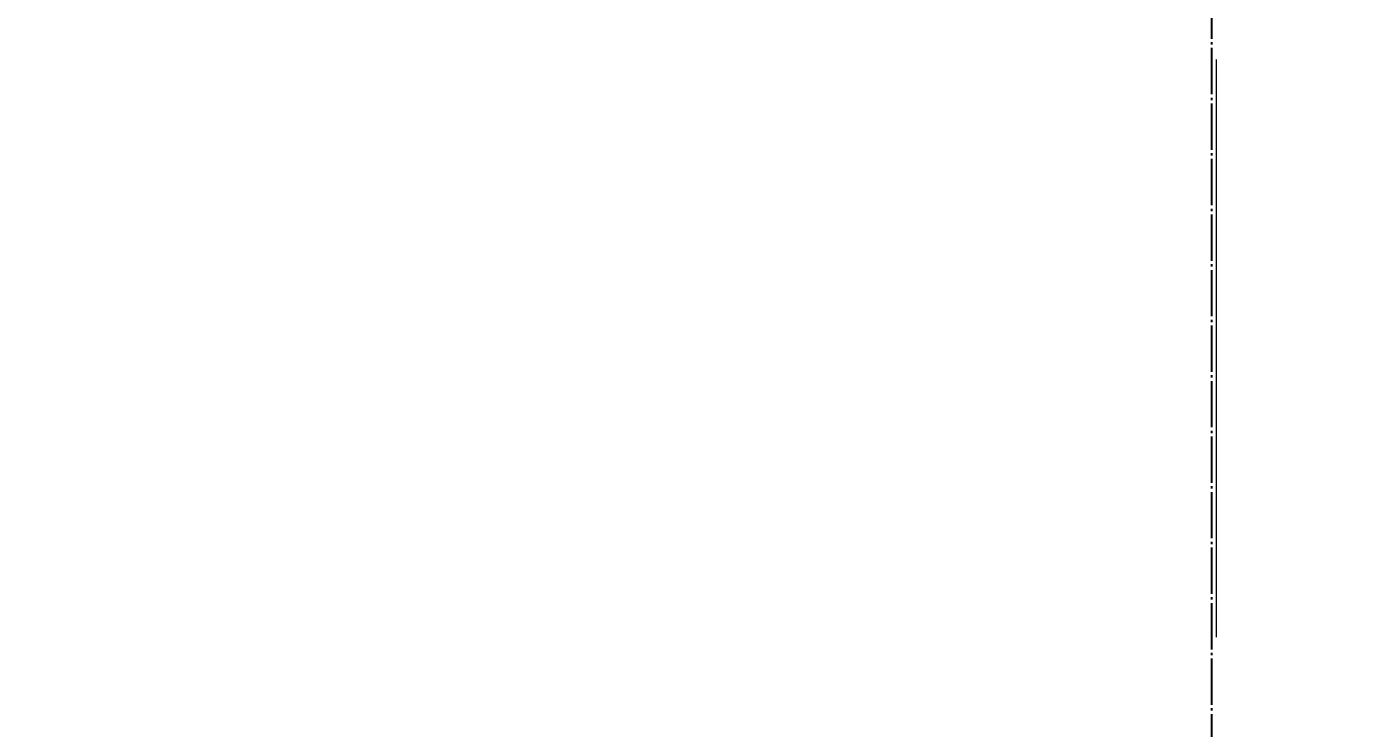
# Model space of a CAD drawing. Header units: millimetres. Extents: x -383313 to -161684, y -117025 to 99224.
# Drawn here: x -351027 to -350454, y -10320 to -10017 of the extents above; entities that cross this region are included whole.
import ezdxf

# ---------------------------------------------------------------- set-up
doc = ezdxf.new("R2010")
doc.units = ezdxf.units.MM
doc.header["$MEASUREMENT"] = 0
doc.linetypes.add('PS-GOST2.303 5', pattern=[24, 20, -1.5, 1, -1.5])
doc.layers.get('Defpoints').update_dxf_attribs({"color": 31})
for name, color, linetype in [('001__КОНСТРУКТИВ__размеры внутр.', 7, 'Continuous'), ('PDF_Geometry', 7, 'Continuous'), ('PS_Оси', 5, 'PS-GOST2.303 5')]:
    doc.layers.add(name, color=color, linetype=linetype)
doc.styles.add('PSTUDIO', font='arial.ttf')
doc.dimstyles.new('PS_TICK', dxfattribs={"dimscale": 100, "dimtxt": 2.5, "dimasz": 1, "dimexe": 2, "dimexo": 2, "dimgap": 1, "dimtad": 1, "dimdec": 0, "dimzin": 0, "dimdsep": 46, "dimtxsty": 'PSTUDIO', "dimblk": 'ARCHTICK', "dimcen": 2, "dimdle": 1.5, "dimse1": 1, "dimse2": 1, "dimadec": 0, "dimazin": 0, "dimtfac": 1, "dimtdec": 0, "dimtix": 1, "dimtmove": 1, "dimatfit": 3, "dimldrblk": 'ARCHTICK', "dimfxl": 1, "dimtolj": 1, "dimtzin": 0, "dimarcsym": 0})

# ---------------------------------------------------------------- blocks, each defined once
blk = doc.blocks.new('_ArchTick')
at = {"color": 0, "linetype": 'ByBlock', "const_width": 0.15}
blk.add_lwpolyline([(-0.5, -0.5), (0.5, 0.5)], dxfattribs=at)
blk = doc.blocks.new('*D276')
at = {"layer": '001__КОНСТРУКТИВ__размеры внутр.', "color": 0, "lineweight": -2, "ltscale": 100, "transparency": 16777216}
blk.add_line((-349966.1, -1951.2), (-357994.8, -15739.43), dxfattribs=at)
at = {"layer": 'Defpoints', "color": 0, "ltscale": 100, "transparency": 16777216}
for p in [(-349288.38, -2519.4), (-357919.32, -15609.8), (-357166.13, -16048.38)]:
    blk.add_point(p, dxfattribs=at)
at = {"layer": '001__КОНСТРУКТИВ__размеры внутр.', "color": 0, "lineweight": -2, "ltscale": 100, "transparency": 16777216, "xscale": 100, "yscale": 100, "zscale": 100}
for p, rotation in [((-350041.58, -2080.82), 59.78831573303923), ((-357919.32, -15609.8), 239.7883157330392)]:
    blk.add_blockref('_ArchTick', p, dxfattribs=dict(at, rotation=rotation))
at = {"layer": '001__КОНСТРУКТИВ__размеры внутр.', "color": 0, "ltscale": 100, "transparency": 16777216, "insert": (-354177.17, -8730.76), "char_height": 250, "attachment_point": 5, "rotation": 59.7883, "style": 'PSTUDIO'}
blk.add_mtext('\\A1;15655', dxfattribs=at)
blk = doc.blocks.new('A$Cf5759c35')
at = {"layer": 'PDF_Geometry', "color": 8, "lineweight": 13}
blk.add_lwpolyline([(7950.03, 7984.07), (7950.03, 8233.83)], dxfattribs=at)

msp = doc.modelspace()

# ---------------------------------------------------------------- linework, layer by layer
at = {"layer": 'PS_Оси'}
msp.add_lwpolyline([(-350514.05882, -20214.29079), (-350514.05882, -17582.0977), (-350514.05882, -11582.0977), (-350514.05882, -5582.0977), (-350514.05882, -582.3977), (-350514.05882, 2825.4576)], dxfattribs=at)

# ---------------------------------------------------------------- block references
at = {"ltscale": 100}
msp.add_blockref('A$Cf5759c35', (-358461.97282, -18264.93104), dxfattribs=at)

# ---------------------------------------------------------------- dimensions: what is measured, and where the dimension line sits
at = {"layer": '001__КОНСТРУКТИВ__размеры внутр.', "ltscale": 100}
dim = msp.add_aligned_dim(p1=(-349288.38174, -2519.3977), p2=(-357166.13051, -16048.37843), distance=-871.57842, dimstyle='PS_TICK', dxfattribs=at)
dim.commit()
dim.dimension.update_dxf_attribs({"geometry": '*D276', "text_midpoint": (-354177.17293, -8730.76392)})

doc.saveas('drawing.dxf')
